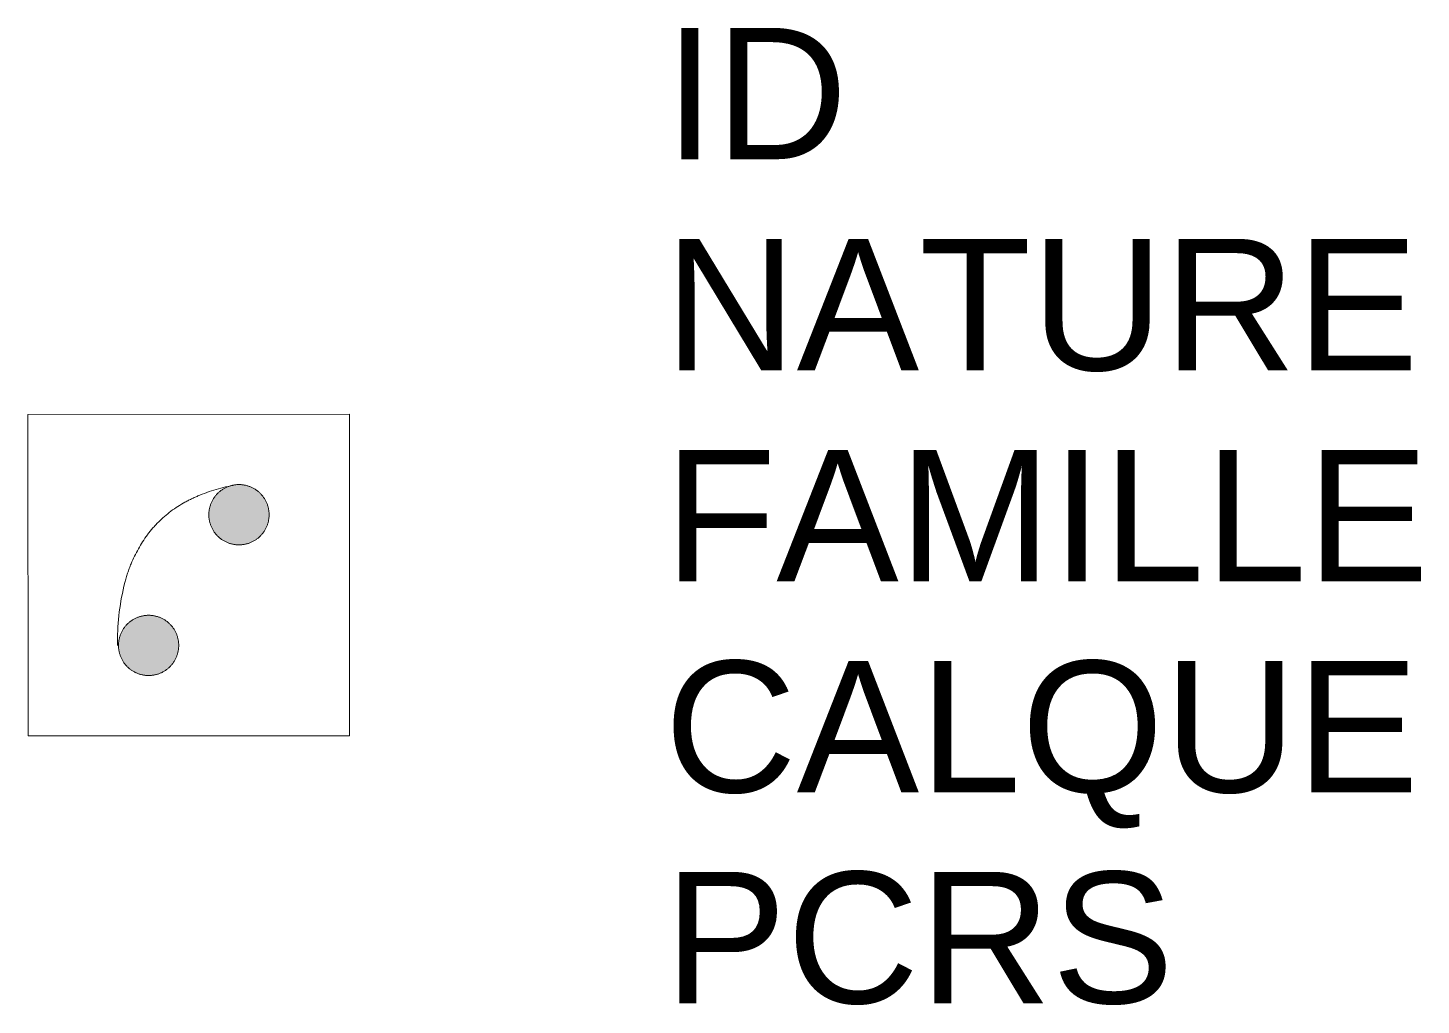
# Model space of a CAD drawing. Header units: metres. Extents: x 3205.8 to 3207.93, y 1842.9 to 1844.39.
import ezdxf

# ---------------------------------------------------------------- set-up
doc = ezdxf.new("R2010")
doc.units = ezdxf.units.M
doc.linetypes.add('Socle_Continu', pattern=[2.5, 2.5, 0])
doc.layers.add('TELEC_SCS', color=3, linetype='Socle_Continu', lineweight=13)
doc.styles.get("Standard").update_dxf_attribs({"font": 'arial.ttf'})

msp = doc.modelspace()

# ---------------------------------------------------------------- hatches: boundary and pattern name
at = {"layer": 'TELEC_SCS', "linetype": 'Socle_Continu'}
h = msp.add_hatch(color=256, dxfattribs=at)
edge = h.paths.add_edge_path()
edge.add_ellipse((3206.1257, 1843.6514), major_axis=(-0.0325, 0.0325), ratio=1, start_angle=-134.959, end_angle=45.041, ccw=False)
edge.add_ellipse((3206.1257, 1843.6514), major_axis=(0.0325, 0.0325), ratio=1, start_angle=135.041, end_angle=315.041, ccw=False)
h = msp.add_hatch(color=256, dxfattribs=at)
edge = h.paths.add_edge_path()
edge.add_ellipse((3205.9881, 1843.4524), major_axis=(0.0324, 0.0324), ratio=1, start_angle=-44.959, end_angle=135.041, ccw=False)
edge.add_ellipse((3205.9881, 1843.4524), major_axis=(0.0324, 0.0324), ratio=1, start_angle=135.041, end_angle=315.041, ccw=False)

# ---------------------------------------------------------------- linework, layer by layer
at = {"layer": 'TELEC_SCS', "linetype": 'Socle_Continu', "flags": 128}
msp.add_lwpolyline([(3205.8043, 1843.8041), (3206.2938, 1843.8045), (3206.2942, 1843.3149), (3205.8046, 1843.3146)], close=True, dxfattribs=at)
at = {"layer": 'TELEC_SCS', "linetype": 'Socle_Continu'}
for points in [[(3206.1238, 1843.6973, 0.060394), (3206.0662, 1843.6812, 0.025244), (3206.0435, 1843.6705, 0.098491)], [(3206.1716, 1843.6514, 0.098311), (3206.1681, 1843.6689, 0.098491), (3206.1582, 1843.6838, 0.098491), (3206.1433, 1843.6938, 0.098491), (3206.1257, 1843.6973, 0.098491), (3206.1081, 1843.6938, 0.098491), (3206.0932, 1843.6838, 0.098491), (3206.0833, 1843.6689, 0.098491), (3206.0798, 1843.6514, 0.000179), (3206.0798, 1843.6513, 0.098491)], [(3206.0435, 1843.6705, 0.070816), (3206.003, 1843.6401, 0.035655), (3205.9862, 1843.6207, 0.098491)], [(3206.0798, 1843.6513, 0.098311), (3206.0833, 1843.6338, 0.098491), (3206.0932, 1843.6189, 0.098491), (3206.1081, 1843.609, 0.098491), (3206.1257, 1843.6055, 0.098491), (3206.1433, 1843.609, 0.098491), (3206.1582, 1843.6189, 0.098491), (3206.1681, 1843.6338, 0.098491), (3206.1716, 1843.6514, 0.000179), (3206.1716, 1843.6514, 0.098491)], [(3205.9862, 1843.6207, 0.059478), (3205.9615, 1843.5767, 0.035459), (3205.952, 1843.548, 0.098491)], [(3205.952, 1843.548, 0.062521), (3205.9407, 1843.4579, 0.003745), (3205.9407, 1843.4524, 0.098491)], [(3206.034, 1843.4525, 0.098311), (3206.0305, 1843.47, 0.098491), (3206.0206, 1843.4849, 0.098491), (3206.0057, 1843.4948, 0.098491), (3205.9881, 1843.4983, 0.098491), (3205.9706, 1843.4948, 0.098491), (3205.9557, 1843.4849, 0.098491), (3205.9458, 1843.47, 0.098491), (3205.9423, 1843.4524, 0.000179), (3205.9423, 1843.4524, 0.098491)], [(3205.9423, 1843.4524, 0.098311), (3205.9458, 1843.4349, 0.098491), (3205.9557, 1843.42, 0.098491), (3205.9706, 1843.41, 0.098491), (3205.9881, 1843.4066, 0.098491), (3206.0057, 1843.41, 0.098491), (3206.0206, 1843.42, 0.098491), (3206.0305, 1843.4349, 0.098491), (3206.034, 1843.4524, 0.000179), (3206.034, 1843.4525, 0.098491)]]:
    msp.add_lwpolyline(points, format="xyb", dxfattribs=at)

# ---------------------------------------------------------------- texts
at = {"layer": 'TELEC_SCS', "linetype": 'Socle_Continu', "flags": 9}
for tag, p, s in [('ID', (3206.7732, 1844.1927), 'IP_0644'), ('NATURE', (3206.7732, 1843.8714), 'Citerneau carré télécom'), ('FAMILLE', (3206.7732, 1843.5501), 'Télécommunication'), ('CALQUE', (3206.7732, 1843.2288), 'TELEC_SCS'), ('PCRS', (3206.7732, 1842.9076), 'AffleurantSymbole')]:
    msp.add_attdef(tag, p, s, height=0.2, dxfattribs=at)

doc.saveas('drawing.dxf')
